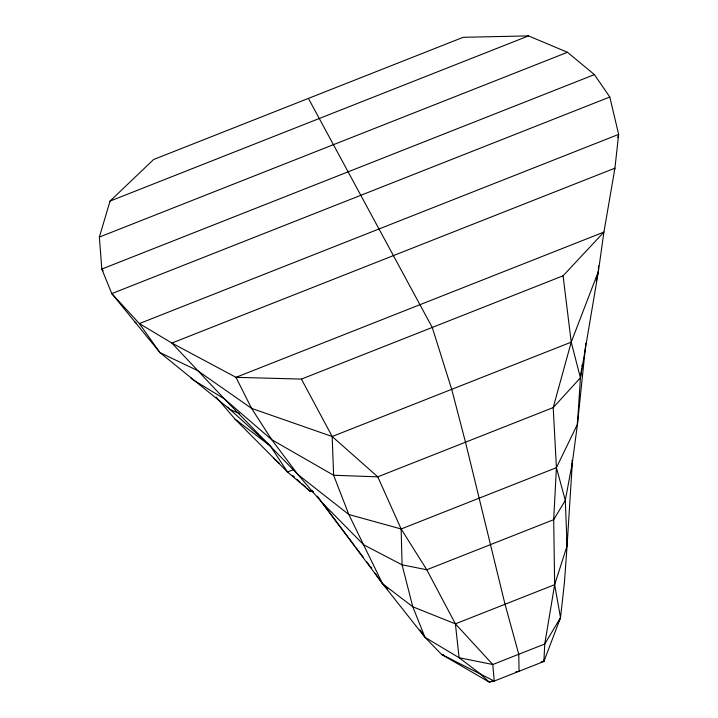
<?xml version="1.0" encoding="UTF-8"?>
<svg xmlns="http://www.w3.org/2000/svg" width="718" height="718" viewBox="0 0 718 718"><rect width="100%" height="100%" fill="white"/><g stroke="black" fill="none" stroke-linecap="round" stroke-linejoin="round"><path stroke-width="1.08" d="M571.797 466.906L577.452 424.275L580.422 377.83L598.39 271.458L598.525 265.884M317.365 496.156L382.514 583.653L424.975 637.306L441.507 654.385L489.254 682.1L494.262 681.068L543.894 661.475L544.747 644.001L554.655 584.676L567.076 545.895L572.363 462.482L571.941 460.301M313.398 491.83L310.149 491.211L287.496 472.004L270.399 446.049L230.128 409.52L159.988 352.637L111.802 293.608L101.803 269.07L99.362 237.084L110.025 201.103L153.607 159.513L463.191 37.3L528.511 35.9L567.48 52.288L594.414 74.609L609.797 97.02L618.638 134.392L614.931 168.165L603.919 232.076L598.39 271.458L571.223 342.154L553.201 407.582L556.423 467.669L553.695 519.67L554.655 584.676L560.525 617.677L543.894 661.475L541.112 661.861M566.852 538.06L567.076 545.895L564.456 582.244L560.525 617.677L558.101 622.703M567.076 545.895L565.299 500.365L556.423 467.669L577.452 424.275L585.861 343.339M580.566 376.717L581.607 368.944M581.903 366.719L582.199 364.502M543.894 661.475L544.253 659.384M572.363 462.482L565.299 500.365L553.695 519.67L426.788 569.769L402.062 564.806L363.721 544.845L321.17 501.667L297.961 474.625L224.33 398.84L171.871 343.06L139.373 323.576L111.802 293.608L609.797 97.02M596.245 281.142L598.39 271.458M617.821 137.569L618.638 134.392L139.373 323.576L159.988 352.637L197.082 370.3L251.569 408.371L332.183 436.517L377.776 476.833L401.147 528.969L426.788 569.769L455.4 623.852L492.781 664.509L494.262 681.068L441.507 654.385L443.634 654.852M614.186 170.265L614.931 168.165L171.871 343.06L235.971 377.327L301.407 379.095L563.083 275.793L603.919 232.076L235.971 377.327L251.569 408.371L271.727 439.703L297.961 474.625L348.84 514.519L401.147 528.969L556.423 467.669M560.525 617.677L544.747 644.001L492.781 664.509L459.089 657.715L424.975 637.306L420.003 629.91M110.025 201.103L528.511 35.9M99.362 237.084L567.48 52.288M594.414 74.609L101.803 269.07L103.177 270.785M387.72 589.325L382.514 583.653L348.84 514.519L333.619 475.253L332.183 436.517L571.223 342.154L563.083 275.793M293.68 469.563L287.496 472.004L235.055 419.15L216.073 397.009M306.819 488.204L310.149 491.211L312.222 490.394M374.769 572.829L382.514 583.653L412.796 606.8L455.4 623.852L554.655 584.676M492.306 680.897L489.254 682.1L479.552 673.242L459.089 657.715L455.4 623.852M515.811 671.851L519.078 671.276L518.764 654.251L505.032 604.269L465.488 442.207L451.703 389.335L432.245 327.444L308.399 98.402M310.149 491.211L313.47 491.758M239.399 413.514L230.128 409.52L227.803 407.124M235.055 419.15L270.399 446.049M134.697 321.763L136.384 323.226M273.513 458.156L279.338 463.415M292.666 475.433L294.326 476.94M296.821 479.193L300.16 482.2M301.82 483.699L305.15 486.705M190.674 377.551L192.137 379.248L224.33 398.84L271.727 439.703L333.619 475.253L377.776 476.833L553.201 407.582L580.422 377.83L571.223 342.154M370.317 566.466L371.727 568.153M321.17 501.667L354.809 546.075M356.155 547.852L363.55 557.626M366.916 562.068L369.608 565.613M370.255 566.52L371.547 568.324M301.407 379.095L332.183 436.517M424.975 637.306L412.796 606.8L402.062 564.806L401.147 528.969M577.353 422.049L577.452 424.275"/></g></svg>
